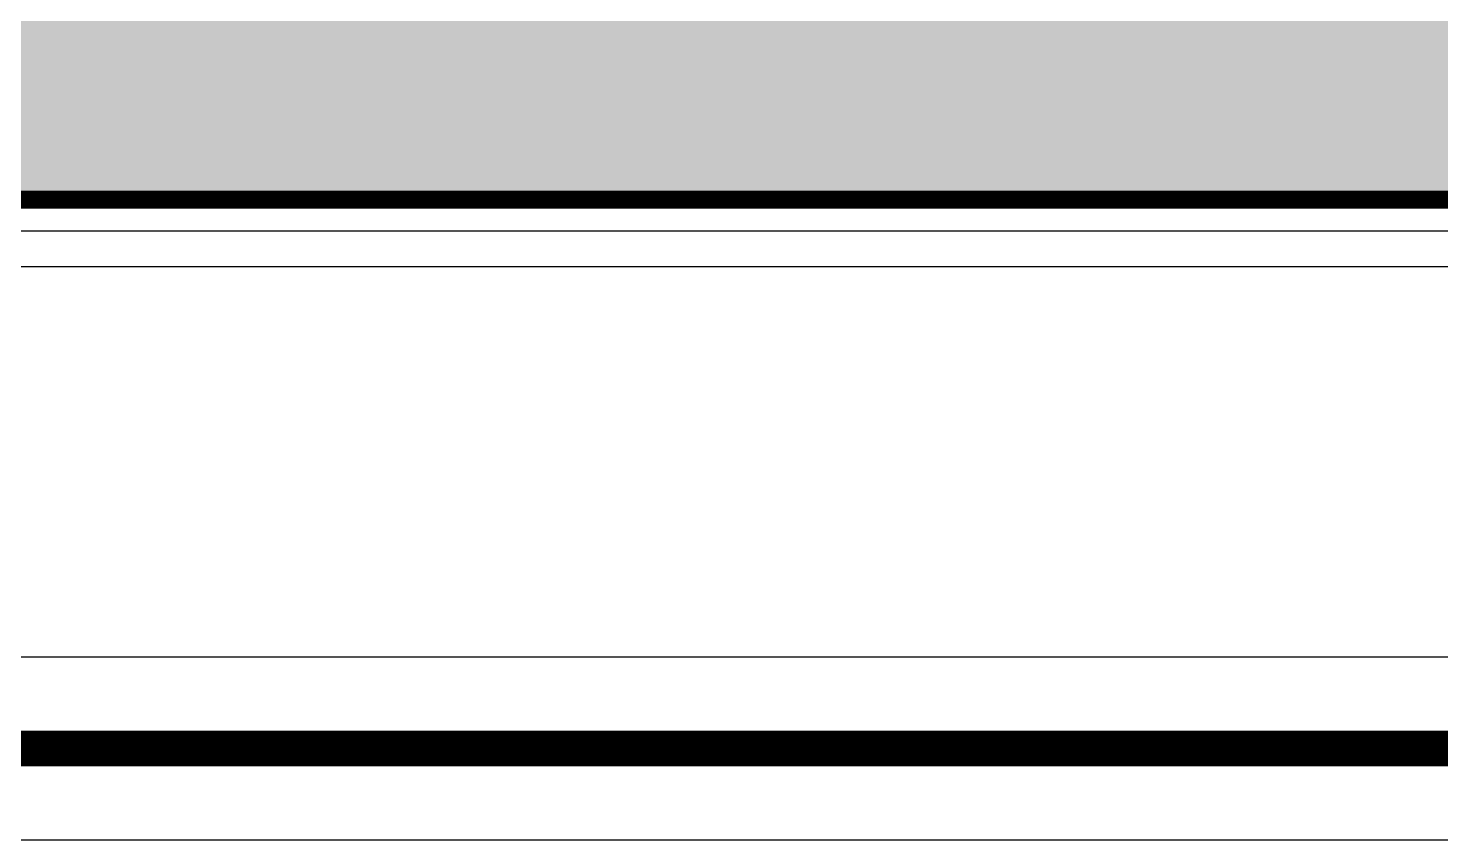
# Model space of a CAD drawing. Header units: inches. Extents: x -5 to 501, y -9 to 81.
# Drawn here: x 33.93 to 43.95, y 29.18 to 34.94 of the extents above; entities that cross this region are included whole.
import ezdxf

# ---------------------------------------------------------------- set-up
doc = ezdxf.new("R2010")
doc.units = ezdxf.units.IN
for name, color, linetype in [('Bottom Layer', 5, 'Continuous'), ('Ground', 16, 'Continuous'), ('Keep-Out Layer', 6, 'Continuous'), ('Power', 76, 'Continuous'), ('Top Layer', 1, 'Continuous'), ('Top Overlay', 2, 'Continuous')]:
    doc.layers.add(name, color=color, linetype=linetype)

msp = doc.modelspace()

# ---------------------------------------------------------------- hatches: boundary and pattern name
at = {"layer": 'Keep-Out Layer'}
msp.add_hatch(color=6, dxfattribs=at).paths.add_polyline_path([(31.156, 33.767), (49.24, 33.767), (49.24, 39.863), (31.156, 39.863)])

# ---------------------------------------------------------------- linework, layer by layer
at = {"layer": 'Bottom Layer'}
for p, q in [((21.107, 33.503), (59.411, 33.503)), ((31.156, 33.249), (49.24, 33.249)), ((49.765, 30.48), (33.286, 30.48)), ((33.286, 29.185), (49.765, 29.185))]:
    msp.add_line(p, q, dxfattribs=at)
msp.add_lwpolyline([(32.791, 29.832, 0.254, 0.254, 0), (49.765, 29.832, 0.254, 0.254, 0)], format="xyseb", dxfattribs=at)
at = {"layer": 'Ground'}
for p, q in [((21.107, 33.503), (59.411, 33.503)), ((31.156, 33.249), (49.24, 33.249))]:
    msp.add_line(p, q, dxfattribs=at)
at = {"layer": 'Power'}
for p, q in [((21.107, 33.503), (59.411, 33.503)), ((31.156, 33.249), (49.24, 33.249))]:
    msp.add_line(p, q, dxfattribs=at)
at = {"layer": 'Top Layer'}
for p, q in [((21.107, 33.503), (59.411, 33.503)), ((31.156, 33.249), (49.24, 33.249))]:
    msp.add_line(p, q, dxfattribs=at)
at = {"layer": 'Top Overlay'}
msp.add_lwpolyline([(31.102, 33.724, 0.127, 0.127, 0), (49.284, 33.724, 0.127, 0.127, 0)], format="xyseb", dxfattribs=at)

doc.saveas('drawing.dxf')
